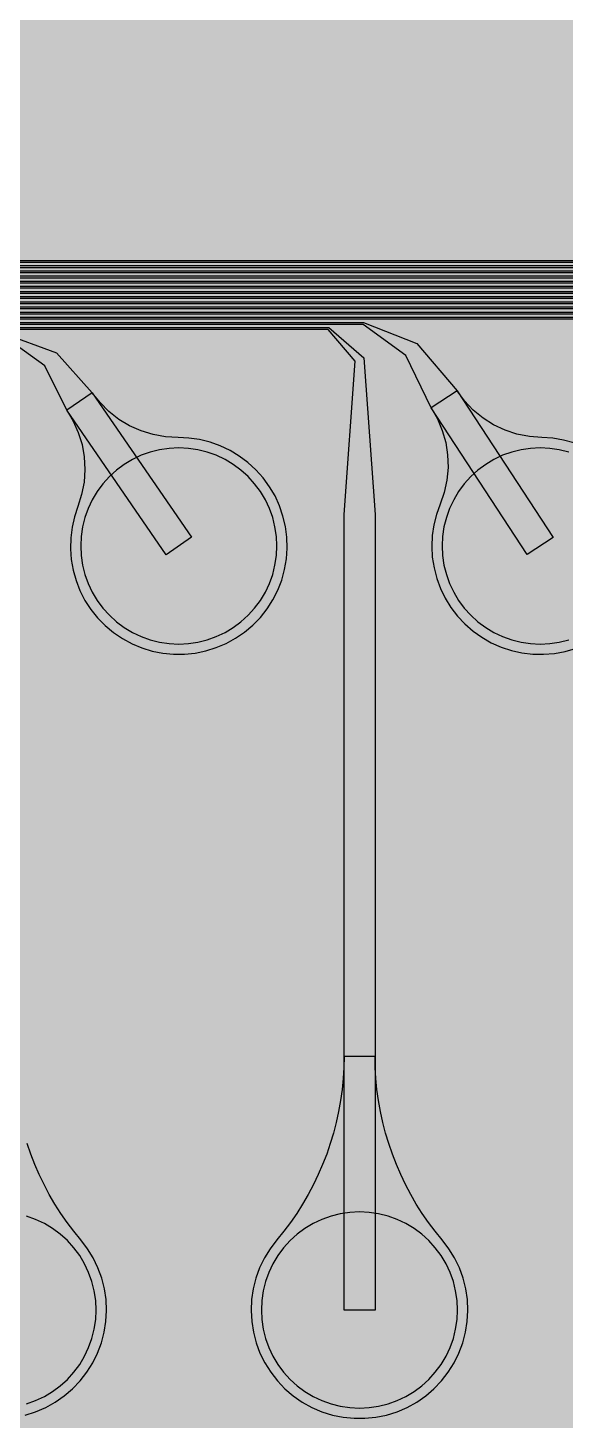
# Model space of a CAD drawing. Header units: metres. Extents: x -7220 to 10980, y -29667 to 1833.
# Drawn here: x -2403 to -1883, y -17889 to -16541 of the extents above; entities that cross this region are included whole.
import ezdxf

# ---------------------------------------------------------------- set-up
doc = ezdxf.new("R2010")
doc.units = ezdxf.units.M
for name, color, linetype in [('Metal1', 4, 'CONTINUOUS'), ('Polyimide', 7, 'CONTINUOUS'), ('Polyimide_Negative', 5, 'CONTINUOUS')]:
    doc.layers.add(name, color=color, linetype=linetype)

msp = doc.modelspace()

# ---------------------------------------------------------------- hatches: boundary and pattern name
at = {"layer": 'Polyimide'}
msp.add_hatch(color=7, dxfattribs=at).paths.add_polyline_path([(4099.4, -13861.6), (4142.6, -14152.8), (4214.2, -14438.4), (4313.4, -14715.5), (4439.2, -14981.7), (4590.6, -15234.2), (4766, -15470.7), (4963.7, -15688.8), (5181.8, -15886.5), (5418.3, -16061.9), (5670.8, -16213.3), (5936.9, -16339.1), (6214.1, -16438.3), (6499.7, -16509.9), (6790.9, -16553.1), (7085, -16567.5), (9980.4, -16567.5), (10058.8, -16571.4), (10136.4, -16582.9), (10212.6, -16601.9), (10286.5, -16628.4), (10357.5, -16662), (10424.8, -16702.3), (10487.9, -16749.1), (10546.1, -16801.8), (10598.8, -16860), (10645.6, -16923), (10685.9, -16990.4), (10719.5, -17061.4), (10745.9, -17135.3), (10765, -17211.4), (10776.5, -17289.1), (10780.4, -17367.5), (10780.4, -21957.3), (10741.6, -22012.9), (10706, -22070.6), (10673.6, -22130.1), (10644.5, -22191.4), (10618.9, -22254.2), (10596.8, -22318.2), (10578.3, -22383.5), (10563.4, -22449.6), (10552.2, -22516.5), (10544.7, -22583.8), (10541, -22651.5), (10541, -22719.3), (10544.7, -22787), (10552.2, -22854.4), (10563.4, -22921.2), (10578.3, -22987.4), (10596.8, -23052.6), (10618.9, -23116.7), (10644.5, -23179.5), (10673.6, -23240.7), (10706, -23300.3), (10741.6, -23357.9), (10780.4, -23413.5), (10780.4, -28667.5), (10776.5, -28745.9), (10765, -28823.6), (10745.9, -28899.7), (10719.5, -28973.6), (10685.9, -29044.6), (10645.6, -29112), (10598.8, -29175), (10546.1, -29233.2), (10487.9, -29285.9), (10424.8, -29332.7), (10357.5, -29373), (10286.5, -29406.6), (10212.6, -29433.1), (10136.4, -29452.1), (10058.8, -29463.6), (9980.4, -29467.5), (-6219.6, -29467.5), (-6298, -29463.6), (-6375.7, -29452.1), (-6451.9, -29433.1), (-6525.8, -29406.6), (-6596.7, -29373), (-6664.1, -29332.7), (-6727.1, -29285.9), (-6785.3, -29233.2), (-6838, -29175), (-6884.8, -29112), (-6925.2, -29044.6), (-6958.7, -28973.6), (-6985.2, -28899.7), (-7004.3, -28823.6), (-7015.8, -28745.9), (-7019.6, -28667.5), (-7019.6, -23426.3), (-6979.4, -23370.1), (-6942.3, -23311.6), (-6908.7, -23251.2), (-6878.5, -23189), (-6851.8, -23125.1), (-6828.8, -23059.9), (-6809.5, -22993.4), (-6794, -22926), (-6782.4, -22857.8), (-6774.6, -22789.1), (-6770.7, -22720), (-6770.7, -22650.8), (-6774.6, -22581.8), (-6782.4, -22513), (-6794, -22444.8), (-6809.5, -22377.4), (-6828.8, -22311), (-6851.8, -22245.7), (-6878.5, -22181.9), (-6908.7, -22119.7), (-6942.3, -22059.2), (-6979.4, -22000.8), (-7019.6, -21944.5), (-7019.6, -17367.5), (-7015.8, -17289.1), (-7004.3, -17211.4), (-6985.2, -17135.3), (-6958.7, -17061.4), (-6925.2, -16990.4), (-6884.8, -16923), (-6838, -16860), (-6785.3, -16801.8), (-6727.1, -16749.1), (-6664.1, -16702.3), (-6596.7, -16662), (-6525.8, -16628.4), (-6451.9, -16601.9), (-6375.7, -16582.9), (-6298, -16571.4), (-6219.6, -16567.5), (-3314, -16567.5), (-3019.9, -16553.1), (-2728.7, -16509.9), (-2443.1, -16438.3), (-2165.9, -16339.1), (-1899.8, -16213.3), (-1647.3, -16061.9), (-1410.8, -15886.5), (-1192.7, -15688.8), (-995, -15470.7), (-819.6, -15234.2), (-668.2, -14981.7), (-542.4, -14715.5), (-443.2, -14438.4), (-371.6, -14152.8), (-328.4, -13861.6), (-314, -13567.5), (-314, -13373.5), (-317.5, -13328.1), (-327.7, -13283.8), (-344.6, -13241.5), (-367.6, -13202.3), (-396.4, -13167), (-430.1, -13136.5), (-468, -13111.4), (-509.3, -13092.3), (-509.3, -13092.3), (-578.2, -13061.3), (-642.2, -13021.2), (-700.3, -12973), (-751.3, -12917.3), (-794.4, -12855.3), (-828.7, -12788.1), (-853.7, -12716.8), (-868.9, -12642.8), (-874, -12567.5), (-868.9, -12492.2), (-853.7, -12418.2), (-828.7, -12346.9), (-794.4, -12279.7), (-751.3, -12217.7), (-700.3, -12162), (-642.2, -12113.8), (-578.2, -12073.7), (-509.3, -12042.7), (-509.3, -12042.7), (-468, -12023.6), (-430.1, -11998.5), (-396.4, -11968), (-367.6, -11932.7), (-344.6, -11893.5), (-327.7, -11851.2), (-317.5, -11806.9), (-314, -11761.5), (-314, -11074.3), (-317.5, -11028.9), (-327.7, -10984.6), (-344.6, -10942.4), (-367.6, -10903.1), (-396.4, -10867.8), (-430.1, -10837.3), (-468, -10812.2), (-509.3, -10793.2), (-509.3, -10793.2), (-578.2, -10762.1), (-642.2, -10722.1), (-700.3, -10673.8), (-751.3, -10618.1), (-794.4, -10556.1), (-828.7, -10488.9), (-853.7, -10417.6), (-868.9, -10343.7), (-874, -10268.3), (-868.9, -10193), (-853.7, -10119), (-828.7, -10047.8), (-794.4, -9980.5), (-751.3, -9918.5), (-700.3, -9862.9), (-642.2, -9814.6), (-578.2, -9774.6), (-509.3, -9743.5), (-509.3, -9743.5), (-468, -9724.5), (-430.1, -9699.4), (-396.4, -9668.8), (-367.6, -9633.5), (-344.6, -9594.3), (-327.7, -9552), (-317.5, -9507.7), (-314, -9462.4), (-314, -8775.1), (-317.5, -8729.8), (-327.7, -8685.5), (-344.6, -8643.2), (-367.6, -8604), (-396.4, -8568.7), (-430.1, -8538.1), (-468, -8513), (-509.3, -8494), (-509.3, -8494), (-578.2, -8462.9), (-642.2, -8422.9), (-700.3, -8374.6), (-751.3, -8319), (-794.4, -8257), (-828.7, -8189.7), (-853.7, -8118.5), (-868.9, -8044.5), (-874, -7969.2), (-868.9, -7893.8), (-853.7, -7819.9), (-828.7, -7748.6), (-794.4, -7681.4), (-751.3, -7619.4), (-700.3, -7563.7), (-642.2, -7515.4), (-578.2, -7475.4), (-509.3, -7444.3), (-509.3, -7444.3), (-468, -7425.3), (-430.1, -7400.2), (-396.4, -7369.7), (-367.6, -7334.4), (-344.6, -7295.1), (-327.7, -7252.9), (-317.5, -7208.6), (-314, -7163.2), (-314, -6476), (-317.5, -6430.6), (-327.7, -6386.3), (-344.6, -6344), (-367.6, -6304.8), (-396.4, -6269.5), (-430.1, -6239), (-468, -6213.9), (-509.3, -6194.8), (-509.3, -6194.8), (-578.2, -6163.8), (-642.2, -6123.7), (-700.3, -6075.5), (-751.3, -6019.8), (-794.4, -5957.8), (-828.7, -5890.6), (-853.7, -5819.3), (-868.9, -5745.3), (-874, -5670), (-868.9, -5594.7), (-853.7, -5520.7), (-828.7, -5449.4), (-794.4, -5382.2), (-751.3, -5320.2), (-700.3, -5264.5), (-642.2, -5216.3), (-578.2, -5176.2), (-509.3, -5145.2), (-509.3, -5145.2), (-468, -5126.1), (-430.1, -5101), (-396.4, -5070.5), (-367.6, -5035.2), (-344.6, -4996), (-327.7, -4953.7), (-317.5, -4909.4), (-314, -4864), (-314, 380), (-314, 1532.5), (-269, 1532.5), (-268.8, 1525.6), (-268.1, 1518.8), (-267, 1512), (-265.4, 1505.3), (-263.4, 1498.7), (-261, 1492.3), (-258.2, 1486.1), (-254.9, 1480), (-251.3, 1474.2), (-247.3, 1468.6), (-242.9, 1463.3), (-238.2, 1458.3), (-233.2, 1453.6), (-227.9, 1449.2), (-222.3, 1445.2), (-216.5, 1441.6), (-210.4, 1438.3), (-204.2, 1435.5), (-197.8, 1433.1), (-191.2, 1431.1), (-184.5, 1429.5), (-177.7, 1428.4), (-170.9, 1427.7), (-164, 1427.5), (-157.1, 1427.7), (-150.3, 1428.4), (-143.5, 1429.5), (-136.8, 1431.1), (-130.2, 1433.1), (-123.8, 1435.5), (-117.6, 1438.3), (-111.5, 1441.6), (-105.7, 1445.2), (-100.1, 1449.2), (-94.8, 1453.6), (-89.8, 1458.3), (-85.1, 1463.3), (-80.7, 1468.6), (-76.7, 1474.2), (-73.1, 1480), (-69.8, 1486.1), (-67, 1492.3), (-64.6, 1498.7), (-62.6, 1505.3), (-61, 1512), (-59.9, 1518.8), (-59.2, 1525.6), (-59, 1532.5), (1786, 1532.5), (3835, 1532.5), (3835.2, 1539), (3835.9, 1545.6), (3836.9, 1552), (3838.4, 1558.4), (3840.3, 1564.6), (3842.6, 1570.8), (3845.3, 1576.7), (3848.4, 1582.5), (3851.9, 1588.1), (3855.7, 1593.4), (3859.8, 1598.4), (3864.3, 1603.2), (3869.1, 1607.7), (3874.1, 1611.8), (3879.4, 1615.6), (3885, 1619.1), (3890.8, 1622.2), (3896.7, 1624.9), (3902.9, 1627.2), (3909.1, 1629.1), (3915.5, 1630.6), (3921.9, 1631.6), (3928.5, 1632.3), (3935, 1632.5), (3941.5, 1632.3), (3948.1, 1631.6), (3954.5, 1630.6), (3960.9, 1629.1), (3967.1, 1627.2), (3973.3, 1624.9), (3979.2, 1622.2), (3985, 1619.1), (3990.6, 1615.6), (3995.9, 1611.8), (4000.9, 1607.7), (4005.7, 1603.2), (4010.2, 1598.4), (4014.3, 1593.4), (4018.1, 1588.1), (4021.6, 1582.5), (4024.7, 1576.7), (4027.4, 1570.8), (4029.7, 1564.6), (4031.6, 1558.4), (4033.1, 1552), (4034.1, 1545.6), (4034.8, 1539), (4035, 1532.5), (4085, 1532.5), (4085, 380), (4085, 330), (4085, -4864), (4088.5, -4909.4), (4098.7, -4953.7), (4115.6, -4996), (4138.6, -5035.2), (4167.4, -5070.5), (4201.1, -5101), (4239, -5126.1), (4280.3, -5145.2), (4280.3, -5145.2), (4349.2, -5176.2), (4413.2, -5216.3), (4471.3, -5264.5), (4522.3, -5320.2), (4565.4, -5382.2), (4599.7, -5449.4), (4624.7, -5520.7), (4639.9, -5594.7), (4645, -5670), (4639.9, -5745.3), (4624.7, -5819.3), (4599.7, -5890.6), (4565.4, -5957.8), (4522.3, -6019.8), (4471.3, -6075.5), (4413.2, -6123.7), (4349.2, -6163.8), (4280.3, -6194.8), (4239, -6213.9), (4201.1, -6239), (4167.4, -6269.5), (4138.6, -6304.8), (4115.6, -6344), (4098.7, -6386.3), (4088.5, -6430.6), (4085, -6476), (4085, -13567.5), (4099.4, -13861.6)])

# ---------------------------------------------------------------- linework, layer by layer
at = {"layer": 'Metal1'}
for points in [[(-6048.1, -19377.9), (-6048.1, -16796.6), (-6017.5, -16766), (21.9, -16766), (69.5, -16789.8), (128.8, -16884.6), (206.2, -17035.7), (179.5, -17049.3), (102.1, -16898.3), (61.2, -16797.5), (21.4, -16768), (-6016.7, -16768), (-6046.1, -16797.4), (-6046.1, -19377.1)], [(-6043.1, -19372.9), (-6043.1, -16801.6), (-6012.5, -16771), (-11.7, -16771), (21.8, -16800.4), (32.9, -16964.2), (32.9, -17782.5), (2.9, -17782.5), (2.9, -16964.2), (14, -16803.6), (-12.5, -16773), (-6011.7, -16773), (-6041.1, -16802.4), (-6041.1, -19372.1)], [(-6038.1, -19367.9), (-6038.1, -16806.6), (-6007.5, -16776), (-328.1, -16776), (-279.9, -16799.4), (-223.6, -16885.6), (-143.9, -17035.5), (-170.4, -17049.5), (-250.1, -16899.7), (-288.6, -16807.6), (-328.6, -16778), (-6006.7, -16778), (-6036.1, -16807.4), (-6036.1, -19367.1)], [(-6033.1, -19362.9), (-6033.1, -16811.6), (-6002.5, -16781), (-361.7, -16781), (-328.2, -16810.4), (-317.1, -16972.2), (-317.1, -17782.5), (-347.1, -17782.5), (-347.1, -16972.2), (-336.1, -16813.6), (-362.5, -16783), (-6001.7, -16783), (-6031.1, -16812.4), (-6031.1, -19362.1)], [(-6028.1, -19357.9), (-6028.1, -16816.6), (-5997.5, -16786), (-678.1, -16786), (-629.3, -16808.9), (-576.1, -16886.7), (-494, -17035.2), (-520.3, -17049.8), (-602.3, -16901.2), (-638.3, -16817.6), (-678.6, -16788), (-5996.7, -16788), (-6026.1, -16817.4), (-6026.1, -19357.1)], [(-6023.1, -19352.9), (-6023.1, -16821.6), (-5992.5, -16791), (-711.7, -16791), (-678.2, -16820.4), (-667.1, -16980.2), (-667.1, -17782.5), (-697.1, -17782.5), (-697.1, -16980.2), (-686.1, -16823.6), (-712.5, -16793), (-5991.7, -16793), (-6021.1, -16822.4), (-6021.1, -19352.1)], [(-6018.1, -19347.9), (-6018.1, -16826.6), (-5987.5, -16796), (-1028.1, -16796), (-978.7, -16818.3), (-928.7, -16887.9), (-844.1, -17035), (-870.1, -17050), (-954.7, -16902.9), (-988, -16827.7), (-1028.6, -16798), (-5986.7, -16798), (-6016.1, -16827.4), (-6016.1, -19347.1)], [(-6013.1, -19342.9), (-6013.1, -16831.6), (-5982.5, -16801), (-1061.7, -16801), (-1028.1, -16830.3), (-1017.1, -16988.2), (-1017.1, -17782.5), (-1047.1, -17782.5), (-1047.1, -16988.2), (-1036.1, -16833.7), (-1062.5, -16803), (-5981.7, -16803), (-6011.1, -16832.4), (-6011.1, -19342.1)], [(-6008.1, -19337.9), (-6008.1, -16836.6), (-5977.5, -16806), (-1378.1, -16806), (-1328, -16827.7), (-1281.5, -16889.2), (-1194.3, -17034.8), (-1220, -17050.2), (-1307.3, -16904.7), (-1337.8, -16837.7), (-1378.6, -16808), (-5976.7, -16808), (-6006.1, -16837.4), (-6006.1, -19337.1)], [(-6003.1, -19332.9), (-6003.1, -16841.6), (-5972.5, -16811), (-1411.7, -16811), (-1378.1, -16840.3), (-1367.1, -16996.2), (-1367.1, -17782.5), (-1397.1, -17782.5), (-1397.1, -16996.2), (-1386.1, -16843.7), (-1412.5, -16813), (-5971.7, -16813), (-6001.1, -16842.4), (-6001.1, -19332.1)], [(-5998.1, -19327.9), (-5998.1, -16846.6), (-5967.5, -16816), (-1728.1, -16816), (-1677.3, -16837), (-1634.5, -16890.7), (-1544.4, -17034.5), (-1569.8, -17050.5), (-1659.9, -16906.6), (-1687.5, -16847.8), (-1728.6, -16818), (-5966.7, -16818), (-5996.1, -16847.4), (-5996.1, -19327.1)], [(-5993.1, -19322.9), (-5993.1, -16851.6), (-5962.5, -16821), (-1761.7, -16821), (-1728.1, -16850.3), (-1717.1, -17004.2), (-1717.1, -17782.5), (-1747.1, -17782.5), (-1747.1, -17004.2), (-1736.2, -16853.7), (-1762.5, -16823), (-5961.7, -16823), (-5991.1, -16852.4), (-5991.1, -19322.1)], [(-5988.1, -19317.9), (-5988.1, -16856.6), (-5957.5, -16826), (-2078.1, -16826), (-2026.5, -16846.3), (-1987.6, -16892.3), (-1894.6, -17034.3), (-1919.7, -17050.7), (-2012.7, -16908.8), (-2037.3, -16857.9), (-2078.6, -16828), (-5956.7, -16828), (-5986.1, -16857.4), (-5986.1, -19317.1)], [(-5983.1, -19312.9), (-5983.1, -16861.6), (-5952.5, -16831), (-2111.7, -16831), (-2078, -16860.3), (-2067.1, -17012.2), (-2067.1, -17782.5), (-2097.1, -17782.5), (-2097.1, -17012.2), (-2086.2, -16863.7), (-2112.5, -16833), (-5951.7, -16833), (-5981.1, -16862.4), (-5981.1, -19312.1)], [(-5978.1, -19307.9), (-5978.1, -16866.6), (-5947.5, -16836), (-2428.1, -16836), (-2375.7, -16855.4), (-2340.9, -16894.1), (-2244.8, -17034), (-2269.5, -17051), (-2365.6, -16911.1), (-2387, -16868.1), (-2428.6, -16838), (-5946.7, -16838), (-5976.1, -16867.4), (-5976.1, -19307.1)], [(-1874.6, -16942.7), (-1884.7, -16939.9), (-1895, -16938.2), (-1905.5, -16937.5), (-1917.6, -16936.6), (-1929.6, -16934.2), (-1941.2, -16930.3), (-1952.2, -16925.1), (-1962.5, -16918.6), (-1971.9, -16910.9), (-1980.3, -16902.1), (-1987.6, -16892.3), (-2012.7, -16908.8), (-2012.7, -16908.8), (-2006.6, -16919.4), (-2001.9, -16930.6), (-1998.6, -16942.3), (-1996.8, -16954.4), (-1996.4, -16966.5), (-1997.5, -16978.7), (-2000, -16990.6), (-2004, -17002.1), (-2007.6, -17011.9), (-2010.1, -17022.1), (-2011.6, -17032.5), (-2012.1, -17042.9), (-2011.6, -17053.4), (-2009.9, -17063.8), (-2007.3, -17073.9), (-2003.7, -17083.7), (-1999.1, -17093.2), (-1993.6, -17102.1), (-1987.2, -17110.4), (-1980.1, -17118), (-1972.2, -17124.9), (-1963.6, -17131), (-1954.5, -17136.2), (-1944.9, -17140.5), (-1935, -17143.7), (-1924.8, -17146), (-1914.4, -17147.3), (-1903.9, -17147.4), (-1893.4, -17146.6), (-1883.1, -17144.7), (-1873.1, -17141.8)], [(-2405.9, -17884.2), (-2395.8, -17881), (-2386, -17876.8), (-2376.7, -17871.7), (-2368, -17865.7), (-2360, -17858.8), (-2352.6, -17851.1), (-2346.1, -17842.7), (-2340.5, -17833.7), (-2335.8, -17824.2), (-2332.1, -17814.3), (-2329.4, -17804.1), (-2327.7, -17793.6), (-2327.1, -17783), (-2327.6, -17772.4), (-2329.2, -17761.9), (-2331.8, -17751.6), (-2335.4, -17741.7), (-2340, -17732.1), (-2345.6, -17723.1), (-2352, -17714.6), (-2358.8, -17706.3), (-2365.2, -17697.7), (-2371.3, -17688.9), (-2377.1, -17679.9), (-2382.5, -17670.6), (-2387.5, -17661.1), (-2392.2, -17651.4), (-2396.4, -17641.6), (-2400.3, -17631.6), (-2403.8, -17621.4)]]:
    msp.add_lwpolyline(points, dxfattribs=at)
for points in [[(-2365.6, -16911.1), (-2359.3, -16921.6), (-2354.4, -16932.7), (-2350.8, -16944.3), (-2348.7, -16956.3), (-2348, -16968.5), (-2348.9, -16980.7), (-2351.2, -16992.6), (-2354.9, -17004.2), (-2358.2, -17014.2), (-2360.5, -17024.4), (-2361.8, -17034.8), (-2362.1, -17045.3), (-2361.3, -17055.7), (-2359.5, -17066), (-2356.6, -17076.1), (-2352.8, -17085.8), (-2348, -17095.2), (-2342.3, -17104), (-2335.7, -17112.1), (-2328.4, -17119.6), (-2320.3, -17126.3), (-2311.7, -17132.2), (-2302.4, -17137.2), (-2292.8, -17141.3), (-2282.8, -17144.3), (-2272.5, -17146.4), (-2262.1, -17147.4), (-2251.6, -17147.4), (-2241.1, -17146.3), (-2230.9, -17144.2), (-2220.9, -17141), (-2211.2, -17136.9), (-2202.1, -17131.9), (-2193.4, -17126), (-2185.4, -17119.2), (-2178.1, -17111.7), (-2171.6, -17103.4), (-2166, -17094.6), (-2161.2, -17085.3), (-2157.4, -17075.5), (-2154.7, -17065.4), (-2152.9, -17055.1), (-2152.1, -17044.6), (-2152.5, -17034.1), (-2153.8, -17023.8), (-2156.2, -17013.6), (-2159.6, -17003.6), (-2163.9, -16994.1), (-2169.2, -16985.1), (-2175.4, -16976.6), (-2182.4, -16968.8), (-2190.1, -16961.7), (-2198.5, -16955.4), (-2207.5, -16950), (-2216.9, -16945.5), (-2226.8, -16942), (-2237, -16939.5), (-2247.3, -16938), (-2257.8, -16937.5), (-2270, -16936.8), (-2282, -16934.7), (-2293.6, -16931.1), (-2304.7, -16926.2), (-2315.2, -16919.9), (-2324.8, -16912.4), (-2333.4, -16903.7), (-2340.9, -16894.1), (-2365.6, -16911.1)], [(-2097.1, -17536.9), (-2097.3, -17547.7), (-2098, -17558.4), (-2099, -17569.1), (-2100.5, -17579.7), (-2102.3, -17590.3), (-2104.6, -17600.8), (-2107.3, -17611.1), (-2110.4, -17621.4), (-2113.9, -17631.6), (-2117.8, -17641.6), (-2122.1, -17651.4), (-2126.7, -17661.1), (-2131.8, -17670.6), (-2137.2, -17679.9), (-2142.9, -17688.9), (-2149, -17697.7), (-2155.5, -17706.3), (-2162.3, -17714.6), (-2168.7, -17723.1), (-2174.2, -17732.1), (-2178.9, -17741.7), (-2182.5, -17751.6), (-2185.1, -17761.9), (-2186.6, -17772.4), (-2187.1, -17783), (-2186.5, -17793.6), (-2184.9, -17804.1), (-2182.2, -17814.3), (-2178.5, -17824.2), (-2173.8, -17833.7), (-2168.1, -17842.7), (-2161.6, -17851.1), (-2154.3, -17858.8), (-2146.2, -17865.7), (-2137.5, -17871.7), (-2128.2, -17876.8), (-2118.5, -17881), (-2108.4, -17884.2), (-2098, -17886.3), (-2087.4, -17887.4), (-2076.8, -17887.4), (-2066.3, -17886.3), (-2055.9, -17884.2), (-2045.8, -17881), (-2036, -17876.8), (-2026.7, -17871.7), (-2018, -17865.7), (-2010, -17858.8), (-2002.6, -17851.1), (-1996.1, -17842.7), (-1990.5, -17833.7), (-1985.8, -17824.2), (-1982.1, -17814.3), (-1979.4, -17804.1), (-1977.7, -17793.6), (-1977.1, -17783), (-1977.6, -17772.4), (-1979.2, -17761.9), (-1981.8, -17751.6), (-1985.4, -17741.7), (-1990, -17732.1), (-1995.6, -17723.1), (-2002, -17714.6), (-2008.8, -17706.3), (-2015.2, -17697.7), (-2021.3, -17688.9), (-2027.1, -17679.9), (-2032.5, -17670.6), (-2037.5, -17661.1), (-2042.2, -17651.4), (-2046.4, -17641.6), (-2050.3, -17631.6), (-2053.8, -17621.4), (-2056.9, -17611.1), (-2059.6, -17600.8), (-2061.9, -17590.3), (-2063.8, -17579.7), (-2065.2, -17569.1), (-2066.3, -17558.4), (-2066.9, -17547.7), (-2067.1, -17536.9), (-2097.1, -17536.9)]]:
    msp.add_lwpolyline(points, close=True, dxfattribs=at)
at = {"layer": 'Polyimide_Negative'}
for points in [[(-2162.1, -17042.5), (-2162.6, -17033.2), (-2164, -17024), (-2166.2, -17014.9), (-2169.4, -17006.1), (-2173.3, -16997.7), (-2178.1, -16989.7), (-2183.7, -16982.2), (-2189.9, -16975.3), (-2196.9, -16969.1), (-2204.3, -16963.5), (-2212.3, -16958.7), (-2220.8, -16954.7), (-2229.5, -16951.6), (-2238.6, -16949.3), (-2247.8, -16948), (-2257.1, -16947.5), (-2266.4, -16948), (-2275.7, -16949.3), (-2284.7, -16951.6), (-2293.5, -16954.7), (-2301.9, -16958.7), (-2309.9, -16963.5), (-2317.4, -16969.1), (-2324.3, -16975.3), (-2330.6, -16982.2), (-2336.1, -16989.7), (-2340.9, -16997.7), (-2344.9, -17006.1), (-2348, -17014.9), (-2350.3, -17024), (-2351.7, -17033.2), (-2352.1, -17042.5), (-2351.7, -17051.8), (-2350.3, -17061), (-2348, -17070.1), (-2344.9, -17078.9), (-2340.9, -17087.3), (-2336.1, -17095.3), (-2330.6, -17102.8), (-2324.3, -17109.7), (-2317.4, -17115.9), (-2309.9, -17121.5), (-2301.9, -17126.3), (-2293.5, -17130.3), (-2284.7, -17133.4), (-2275.7, -17135.7), (-2266.4, -17137), (-2257.1, -17137.5), (-2247.8, -17137), (-2238.6, -17135.7), (-2229.5, -17133.4), (-2220.8, -17130.3), (-2212.3, -17126.3), (-2204.3, -17121.5), (-2196.9, -17115.9), (-2189.9, -17109.7), (-2183.7, -17102.8), (-2178.1, -17095.3), (-2173.3, -17087.3), (-2169.4, -17078.9), (-2166.2, -17070.1), (-2164, -17061), (-2162.6, -17051.8), (-2162.1, -17042.5)], [(-1987.1, -17782.5), (-1987.6, -17773.2), (-1989, -17764), (-1991.2, -17754.9), (-1994.4, -17746.1), (-1998.3, -17737.7), (-2003.1, -17729.7), (-2008.7, -17722.2), (-2014.9, -17715.3), (-2021.9, -17709.1), (-2029.3, -17703.5), (-2037.3, -17698.7), (-2045.8, -17694.7), (-2054.5, -17691.6), (-2063.6, -17689.3), (-2072.8, -17688), (-2082.1, -17687.5), (-2091.4, -17688), (-2100.7, -17689.3), (-2109.7, -17691.6), (-2118.5, -17694.7), (-2126.9, -17698.7), (-2134.9, -17703.5), (-2142.4, -17709.1), (-2149.3, -17715.3), (-2155.6, -17722.2), (-2161.1, -17729.7), (-2165.9, -17737.7), (-2169.9, -17746.1), (-2173, -17754.9), (-2175.3, -17764), (-2176.7, -17773.2), (-2177.1, -17782.5), (-2176.7, -17791.8), (-2175.3, -17801), (-2173, -17810.1), (-2169.9, -17818.9), (-2165.9, -17827.3), (-2161.1, -17835.3), (-2155.6, -17842.8), (-2149.3, -17849.7), (-2142.4, -17855.9), (-2134.9, -17861.5), (-2126.9, -17866.3), (-2118.5, -17870.3), (-2109.7, -17873.4), (-2100.7, -17875.7), (-2091.4, -17877), (-2082.1, -17877.5), (-2072.8, -17877), (-2063.6, -17875.7), (-2054.5, -17873.4), (-2045.8, -17870.3), (-2037.3, -17866.3), (-2029.3, -17861.5), (-2021.9, -17855.9), (-2014.9, -17849.7), (-2008.7, -17842.8), (-2003.1, -17835.3), (-1998.3, -17827.3), (-1994.4, -17818.9), (-1991.2, -17810.1), (-1989, -17801), (-1987.6, -17791.8), (-1987.1, -17782.5)]]:
    msp.add_lwpolyline(points, close=True, dxfattribs=at)
for points in [[(-1879.5, -16951.6), (-1888.6, -16949.3), (-1897.8, -16948), (-1907.1, -16947.5), (-1916.4, -16948), (-1925.7, -16949.3), (-1934.7, -16951.6), (-1943.5, -16954.7), (-1951.9, -16958.7), (-1959.9, -16963.5), (-1967.4, -16969.1), (-1974.3, -16975.3), (-1980.6, -16982.2), (-1986.1, -16989.7), (-1990.9, -16997.7), (-1994.9, -17006.1), (-1998, -17014.9), (-2000.3, -17024), (-2001.7, -17033.2), (-2002.1, -17042.5), (-2001.7, -17051.8), (-2000.3, -17061), (-1998, -17070.1), (-1994.9, -17078.9), (-1990.9, -17087.3), (-1986.1, -17095.3), (-1980.6, -17102.8), (-1974.3, -17109.7), (-1967.4, -17115.9), (-1959.9, -17121.5), (-1951.9, -17126.3), (-1943.5, -17130.3), (-1934.7, -17133.4), (-1925.7, -17135.7), (-1916.4, -17137), (-1907.1, -17137.5), (-1897.8, -17137), (-1888.6, -17135.7), (-1879.5, -17133.4)], [(-2404.5, -17873.4), (-2395.8, -17870.3), (-2387.3, -17866.3), (-2379.3, -17861.5), (-2371.9, -17855.9), (-2364.9, -17849.7), (-2358.7, -17842.8), (-2353.1, -17835.3), (-2348.3, -17827.3), (-2344.4, -17818.9), (-2341.2, -17810.1), (-2339, -17801), (-2337.6, -17791.8), (-2337.1, -17782.5), (-2337.1, -17782.5), (-2337.6, -17773.2), (-2339, -17764), (-2341.2, -17754.9), (-2344.4, -17746.1), (-2348.3, -17737.7), (-2353.1, -17729.7), (-2358.7, -17722.2), (-2364.9, -17715.3), (-2371.9, -17709.1), (-2379.3, -17703.5), (-2387.3, -17698.7), (-2395.8, -17694.7), (-2404.5, -17691.6)]]:
    msp.add_lwpolyline(points, dxfattribs=at)

doc.saveas('drawing.dxf')
